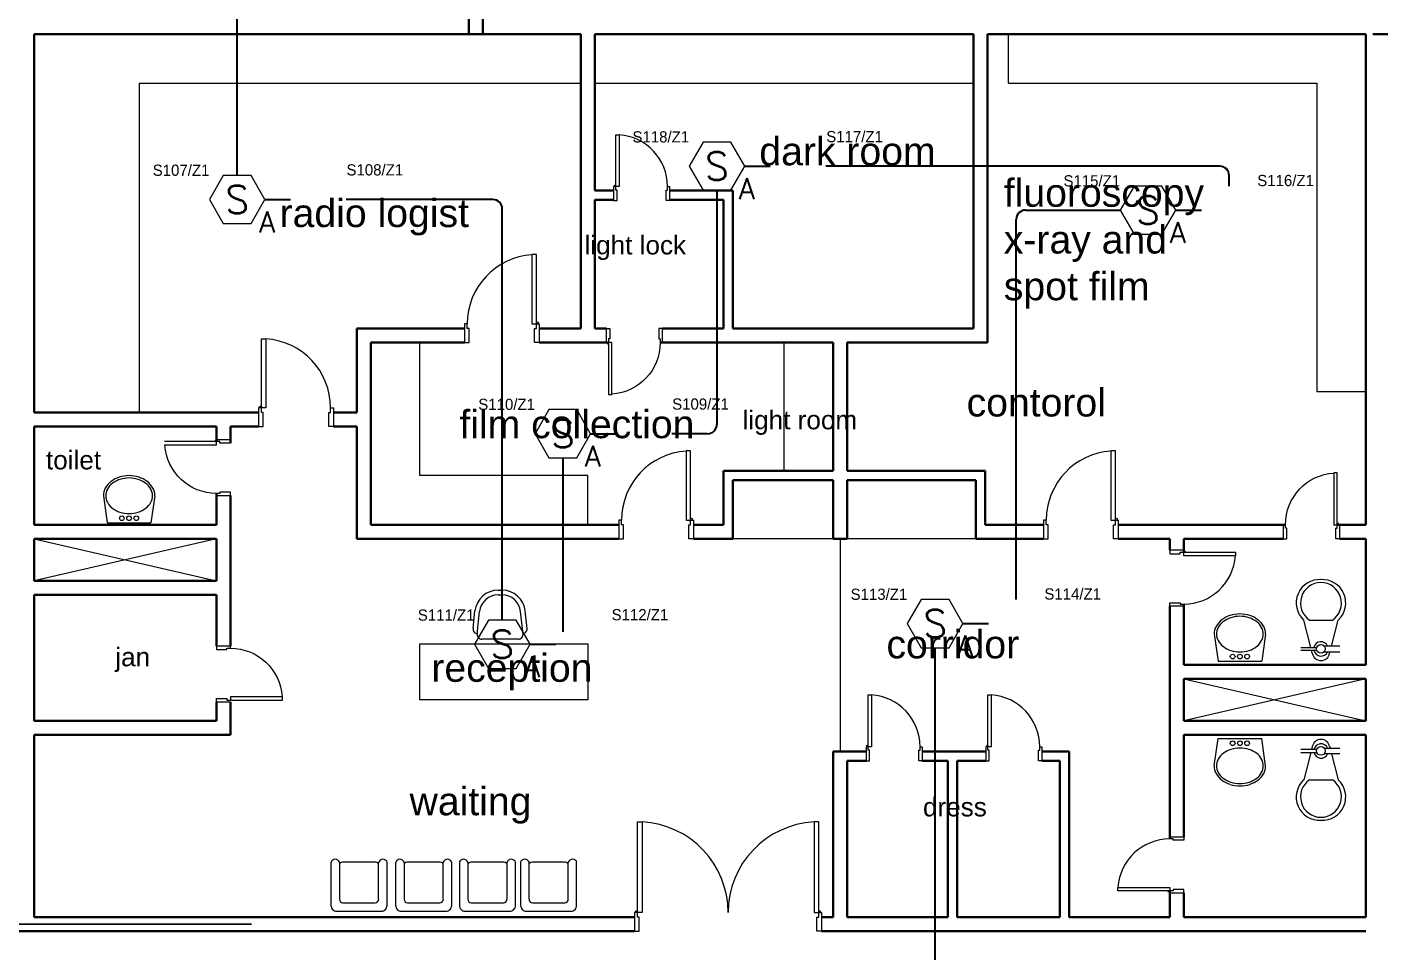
# Model space of a CAD drawing. Extents: x -59 to 582, y -1177 to 100.
# Drawn here: x 261.41 to 275.88, y -657.35 to -647.45 of the extents above; entities that cross this region are included whole.
import ezdxf
from ezdxf.enums import TextEntityAlignment as Align

# ---------------------------------------------------------------- set-up
doc = ezdxf.new("R2010")
doc.units = 0
doc.header["$LTSCALE"] = 0.15
doc.layers.get('0').update_dxf_attribs({"color": 252})
for name, color, linetype in [('0 ARCH', 252, 'Continuous'), ('0 sockets', 252, 'Continuous'), ('AUTOINCR', 7, 'Continuous'), ('d1', 252, 'Continuous'), ('FIRE_LOOP', 7, 'Continuous')]:
    doc.layers.add(name, color=color, linetype=linetype)
for name, color, linetype, lineweight in [('anal', 252, 'Continuous', 20), ('DOOR', 252, 'Continuous', 20), ('FIXT', 252, 'Continuous', 9), ('FUR', 252, 'Continuous', 9), ('T-FIRE-B', 4, 'Continuous', 0), ('T-TEXT', 2, 'Continuous', 0), ('wall', 252, 'Continuous', 30), ('WC', 252, 'Continuous', 9)]:
    doc.layers.add(name, color=color, linetype=linetype, lineweight=lineweight)
doc.styles.add('ROMAND', font='ROMAND.SHX')
doc.styles.add('ROMANS', font='ROMANS.shx', dxfattribs={"width": 0.8})

# ---------------------------------------------------------------- blocks, each defined once
blk = doc.blocks.new('WQ')
h = blk.add_hatch(color=6)
h.dxf.hatch_style = 1
h.paths.add_polyline_path([(-126.091, 5), (-126.091, -169.521), (126.091, -169.521), (126.091, 5)])
h.paths.add_polyline_path([(121.091, 0), (121.091, -164.521), (-121.091, -164.521), (-121.091, 0)], flags=16)
at = {"layer": '0 sockets', "color": 3, "style": 'ROMAND'}
blk.add_attdef('ACCESS_CONTROL', (-48.663, 7.622), '', height=7.973, dxfattribs=at)
blk = doc.blocks.new('ARCH')
at = {"layer": 'anal'}
for p, q in [((90.3, 367.2), (90.3, 367.725)), ((81, 367.2), (85.725, 367.2)), ((81, 363.675), (81, 367.2)), ((85.875, 367.2), (89.925, 367.2)), ((90.3, 367.2), (93.6, 367.2)), ((93.6, 367.2), (93.6, 363.9)), ((87.9, 363.05), (87.9, 364.425)), ((93.6, 363.9), (94.125, 363.9)), ((81.825, 362.325), (79.875, 361.875)), ((79.875, 362.325), (81.825, 361.875)), ((88.5, 362.325), (88.5, 360.05)), ((84, 361.2), (85.8, 361.2)), ((84, 360.6), (84, 361.2)), ((85.8, 361.2), (85.8, 360.6)), ((94.125, 360.825), (92.175, 360.375)), ((92.175, 360.825), (94.125, 360.375)), ((85.8, 360.6), (84, 360.6)), ((77.4, 358.2), (82.2, 358.2)), ((82.2, 358.2), (77.4, 358.2))]:
    blk.add_line(p, q, dxfattribs=at)
at = {"layer": 'DOOR'}
for p, q in [((86.097, 366.093), (86.097, 366.648)), ((86.097, 366.648), (86.133, 366.648)), ((86.133, 366.648), (86.133, 366.093)), ((86.097, 366.093), (86.074, 366.093)), ((86.074, 366.093), (86.074, 365.943)), ((86.133, 366.093), (86.097, 366.093)), ((86.097, 366.056), (86.097, 366.093)), ((86.112, 366.056), (86.097, 366.056)), ((86.112, 365.943), (86.112, 366.056)), ((86.637, 365.943), (86.637, 366.056)), ((86.637, 366.056), (86.652, 366.056)), ((86.652, 366.093), (86.674, 366.093)), ((86.652, 366.056), (86.652, 366.093)), ((86.674, 366.093), (86.674, 365.943)), ((86.074, 365.943), (86.112, 365.943)), ((86.674, 365.943), (86.637, 365.943)), ((85.997, 364.425), (85.997, 364.575)), ((85.997, 364.575), (86.034, 364.575)), ((86.034, 364.575), (86.034, 364.463)), ((86.597, 364.575), (86.559, 364.575)), ((86.559, 364.575), (86.559, 364.463)), ((86.597, 364.425), (86.597, 364.575)), ((86.019, 364.425), (85.997, 364.425)), ((86.034, 364.463), (86.019, 364.463)), ((86.019, 364.463), (86.019, 364.425)), ((86.019, 364.425), (86.019, 363.87)), ((86.055, 364.425), (86.019, 364.425)), ((86.055, 363.87), (86.055, 364.425)), ((86.559, 364.463), (86.574, 364.463)), ((86.574, 364.463), (86.574, 364.425)), ((86.574, 364.425), (86.597, 364.425)), ((86.019, 363.87), (86.055, 363.87)), ((81.825, 363.364), (81.825, 363.386)), ((81.825, 363.386), (81.975, 363.386)), ((81.975, 363.386), (81.975, 363.349)), ((81.825, 363.364), (81.27, 363.364)), ((81.27, 363.328), (81.825, 363.328)), ((81.825, 363.328), (81.825, 363.364)), ((81.862, 363.364), (81.825, 363.364)), ((81.862, 363.349), (81.862, 363.364)), ((81.975, 363.349), (81.862, 363.349)), ((93.819, 363.03), (93.783, 363.03)), ((93.783, 363.03), (93.783, 362.475)), ((93.819, 362.475), (93.819, 363.03)), ((81.825, 362.809), (81.825, 362.786)), ((81.862, 362.809), (81.825, 362.809)), ((81.975, 362.824), (81.862, 362.824)), ((81.862, 362.824), (81.862, 362.809)), ((81.975, 362.786), (81.975, 362.824)), ((81.825, 362.786), (81.975, 362.786)), ((93.264, 362.475), (93.241, 362.475)), ((93.241, 362.475), (93.241, 362.325)), ((93.264, 362.437), (93.264, 362.475)), ((93.279, 362.437), (93.264, 362.437)), ((93.279, 362.325), (93.279, 362.437)), ((93.783, 362.475), (93.819, 362.475)), ((93.804, 362.325), (93.804, 362.437)), ((93.804, 362.437), (93.819, 362.437)), ((93.819, 362.475), (93.841, 362.475)), ((93.819, 362.437), (93.819, 362.475)), ((93.841, 362.475), (93.841, 362.325)), ((93.241, 362.325), (93.279, 362.325)), ((93.841, 362.325), (93.804, 362.325)), ((92.175, 362.202), (92.025, 362.202)), ((92.025, 362.202), (92.025, 362.165)), ((92.025, 362.165), (92.137, 362.165)), ((92.137, 362.165), (92.137, 362.18)), ((92.137, 362.18), (92.175, 362.18)), ((92.175, 362.18), (92.175, 362.202)), ((92.175, 362.18), (92.73, 362.18)), ((92.175, 362.143), (92.175, 362.18)), ((92.73, 362.143), (92.175, 362.143)), ((92.73, 362.18), (92.73, 362.143)), ((92.025, 361.602), (92.025, 361.64)), ((92.025, 361.64), (92.137, 361.64)), ((92.175, 361.602), (92.025, 361.602)), ((92.137, 361.64), (92.137, 361.625)), ((92.137, 361.625), (92.175, 361.625)), ((92.175, 361.625), (92.175, 361.602)), ((81.975, 361.176), (81.825, 361.176)), ((81.825, 361.176), (81.825, 361.139)), ((81.825, 361.139), (81.937, 361.139)), ((81.937, 361.139), (81.937, 361.154)), ((81.937, 361.154), (81.975, 361.154)), ((81.975, 361.154), (81.975, 361.176)), ((82.53, 360.635), (81.975, 360.635)), ((81.975, 360.635), (81.975, 360.599)), ((82.53, 360.599), (82.53, 360.635)), ((88.799, 360.655), (88.835, 360.655)), ((88.799, 360.1), (88.799, 360.655)), ((88.835, 360.655), (88.835, 360.1)), ((90.08, 360.655), (90.116, 360.655)), ((90.08, 360.1), (90.08, 360.655)), ((90.116, 360.655), (90.116, 360.1)), ((81.825, 360.576), (81.825, 360.614)), ((81.825, 360.614), (81.937, 360.614)), ((81.975, 360.576), (81.825, 360.576)), ((81.937, 360.614), (81.937, 360.599)), ((81.937, 360.599), (81.975, 360.599)), ((81.975, 360.599), (82.53, 360.599)), ((81.975, 360.599), (81.975, 360.591)), ((88.776, 360.1), (88.776, 359.95)), ((88.799, 360.1), (88.776, 360.1)), ((88.799, 360.062), (88.799, 360.1)), ((88.835, 360.1), (88.799, 360.1)), ((88.814, 360.062), (88.799, 360.062)), ((88.814, 359.95), (88.814, 360.062)), ((89.339, 360.062), (89.354, 360.062)), ((89.339, 359.95), (89.339, 360.062)), ((89.354, 360.062), (89.354, 360.1)), ((89.354, 360.1), (89.376, 360.1)), ((89.376, 360.1), (89.376, 359.95)), ((90.057, 360.1), (90.057, 359.95)), ((90.08, 360.1), (90.057, 360.1)), ((90.08, 360.062), (90.08, 360.1)), ((90.116, 360.1), (90.08, 360.1)), ((90.095, 360.062), (90.08, 360.062)), ((90.095, 359.95), (90.095, 360.062)), ((90.62, 360.062), (90.635, 360.062)), ((90.62, 359.95), (90.62, 360.062)), ((90.635, 360.062), (90.635, 360.1)), ((90.635, 360.1), (90.657, 360.1)), ((90.657, 360.1), (90.657, 359.95)), ((88.776, 359.95), (88.814, 359.95)), ((89.376, 359.95), (89.339, 359.95)), ((90.057, 359.95), (90.095, 359.95)), ((90.657, 359.95), (90.62, 359.95)), ((92.025, 359.135), (92.175, 359.135)), ((92.025, 359.113), (92.025, 359.135)), ((92.062, 359.113), (92.025, 359.113)), ((92.062, 359.098), (92.062, 359.113)), ((92.175, 359.098), (92.062, 359.098)), ((92.175, 359.135), (92.175, 359.098)), ((91.47, 358.594), (92.025, 358.594)), ((91.47, 358.558), (91.47, 358.594)), ((92.025, 358.558), (91.47, 358.558)), ((92.025, 358.594), (92.025, 358.558)), ((92.062, 358.558), (92.025, 358.558)), ((92.025, 358.558), (92.025, 358.535)), ((92.025, 358.535), (92.175, 358.535)), ((92.062, 358.573), (92.062, 358.558)), ((92.175, 358.573), (92.062, 358.573)), ((92.175, 358.535), (92.175, 358.573))]:
    blk.add_line(p, q, dxfattribs=at)
for points in [[(85.249, 364.625), (85.249, 365.365), (85.201, 365.365), (85.201, 364.625)], [(84.509, 364.625), (84.479, 364.625), (84.479, 364.425), (84.529, 364.425), (84.529, 364.575), (84.509, 364.575)], [(85.249, 364.625), (85.279, 364.625), (85.279, 364.425), (85.229, 364.425), (85.229, 364.575), (85.249, 364.575)], [(82.306, 363.725), (82.306, 364.465), (82.354, 364.465), (82.354, 363.725)], [(82.306, 363.725), (82.276, 363.725), (82.276, 363.525), (82.326, 363.525), (82.326, 363.675), (82.306, 363.675)], [(83.046, 363.725), (83.076, 363.725), (83.076, 363.525), (83.026, 363.525), (83.026, 363.675), (83.046, 363.675)], [(86.899, 362.525), (86.899, 363.265), (86.851, 363.265), (86.851, 362.525)], [(91.445, 362.525), (91.445, 363.265), (91.397, 363.265), (91.397, 362.525)], [(86.159, 362.525), (86.129, 362.525), (86.129, 362.325), (86.179, 362.325), (86.179, 362.475), (86.159, 362.475)], [(86.899, 362.525), (86.929, 362.525), (86.929, 362.325), (86.879, 362.325), (86.879, 362.475), (86.899, 362.475)], [(90.705, 362.525), (90.675, 362.525), (90.675, 362.325), (90.725, 362.325), (90.725, 362.475), (90.705, 362.475)], [(91.445, 362.525), (91.475, 362.525), (91.475, 362.325), (91.425, 362.325), (91.425, 362.475), (91.445, 362.475)], [(86.329, 358.325), (86.329, 359.295), (86.379, 359.295), (86.379, 358.325)], [(88.269, 358.325), (88.269, 359.295), (88.219, 359.295), (88.219, 358.325)], [(86.329, 358.325), (86.299, 358.325), (86.299, 358.125), (86.349, 358.125), (86.349, 358.275), (86.329, 358.275)], [(88.269, 358.325), (88.299, 358.325), (88.299, 358.125), (88.249, 358.125), (88.249, 358.275), (88.269, 358.275)]]:
    blk.add_lwpolyline(points, close=True, dxfattribs=at)
for centre in [(85.259, 364.635), (82.296, 363.735), (86.909, 362.535), (91.455, 362.535), (86.319, 358.335), (88.279, 358.335)]:
    blk.add_circle(centre, 0.01, dxfattribs=at)
for centre, radius, start, end in [((85.249, 364.625), 0.74, 93.7231, 180), ((82.306, 363.725), 0.74, 0, 86.2769), ((86.899, 362.525), 0.74, 93.7231, 180), ((91.445, 362.525), 0.74, 93.7231, 180), ((86.329, 358.325), 0.971, 0, 87.0492), ((88.271, 358.325), 0.971, 92.9508, 180)]:
    blk.add_arc(centre, radius, start, end, dxfattribs=at)
for centre, major_axis, start_param, end_param in [((86.097, 366.093), (0.392, 0.392), 5.497787, 7.003603), ((86.089, 366.101), (0.0053, 0.0053), 5.497787, 11.780972), ((92.182, 362.187), (0.0053, 0.0053), 3.926991, 10.210176), ((92.175, 362.18), (-0.392, 0.392), 2.356194, 3.86201), ((88.799, 360.1), (-0.392, 0.392), 3.926991, 5.432806), ((90.08, 360.1), (-0.392, 0.392), 3.926991, 5.432806), ((88.791, 360.107), (0.0053, 0.0053), 5.497787, 11.780972), ((90.072, 360.107), (0.0053, 0.0053), 5.497787, 11.780972), ((92.025, 358.558), (-0.392, 0.392), -0.785398, 0.720417), ((92.017, 358.55), (0.0053, 0.0053), 0.785398, 7.068583)]:
    blk.add_ellipse(centre, major_axis=major_axis, ratio=1, start_param=start_param, end_param=end_param, dxfattribs=at)
at = {"layer": 'DOOR', "extrusion": (0, 0, -1)}
for centre, major_axis, start_param, end_param in [((86.012, 364.418), (-0.0053, 0.0053), 2.356194490190417, 8.639379797370003), ((86.019, 364.425), (-0.392, 0.392), 2.356194, 3.86201), ((81.825, 363.364), (0.392, 0.392), 2.356194, 3.86201), ((81.817, 363.371), (-0.0053, 0.0053), 3.926991, 10.210176), ((93.819, 362.475), (-0.392, 0.392), 5.497787, 7.003603), ((93.826, 362.482), (-0.0053, 0.0053), 5.497787, 11.780972), ((81.975, 360.599), (0.392, 0.392), -0.785398, 0.720417), ((81.982, 360.591), (-0.0053, 0.0053), 5.497787, 7.068583)]:
    blk.add_ellipse(centre, major_axis=major_axis, ratio=1, start_param=start_param, end_param=end_param, dxfattribs=at)
at = {"layer": 'FIXT'}
for p, q in [((84, 363), (84, 364.425)), ((85.8, 363), (84, 363)), ((85.8, 362.475), (85.8, 363)), ((80.614, 362.785), (80.655, 362.494)), ((81.164, 362.785), (81.123, 362.494)), ((80.655, 362.494), (81.123, 362.494)), ((89.95, 362.325), (87.35, 362.325)), ((92.502, 361.305), (92.543, 361.014)), ((93.052, 361.305), (93.011, 361.014)), ((92.543, 361.014), (93.011, 361.014)), ((92.502, 359.895), (92.543, 360.186)), ((92.543, 360.186), (93.011, 360.186)), ((93.052, 359.895), (93.011, 360.186))]:
    blk.add_line(p, q, dxfattribs=at)
for centre in [(80.812, 362.544), (80.889, 362.544), (80.967, 362.544), (92.699, 361.064), (92.777, 361.064), (92.854, 361.064), (92.699, 360.136), (92.777, 360.136), (92.854, 360.136)]:
    blk.add_circle(centre, 0.025, dxfattribs=at)
for centre, radius, start, end in [((80.868, 362.714), 0.282, 107.4592, 127.2098), ((80.868, 362.714), 0.257, 107.4592, 127.2098), ((80.889, 362.647), 0.353, 90, 107.4592), ((80.889, 362.647), 0.328, 90, 107.4592), ((80.889, 362.647), 0.353, 72.5408, 90), ((80.889, 362.647), 0.328, 72.5408, 90), ((80.911, 362.714), 0.257, 52.7902, 72.5408), ((80.911, 362.714), 0.282, 52.7902, 72.5408), ((80.785, 362.785), 0.171, 151.387, 180), ((80.835, 362.758), 0.228, 127.2098, 151.387), ((80.785, 362.785), 0.146, 151.387, 180), ((80.835, 362.758), 0.203, 127.2098, 151.387), ((80.943, 362.758), 0.203, 28.613, 52.7902), ((80.943, 362.758), 0.228, 28.613, 52.7902), ((80.994, 362.785), 0.146, 0, 28.613), ((80.994, 362.785), 0.171, 0, 28.613), ((80.785, 362.785), 0.146, 180, 208.613), ((80.835, 362.812), 0.203, 208.613, 232.7902), ((80.943, 362.812), 0.203, 307.2098, 331.387), ((80.994, 362.785), 0.146, 331.387, 360), ((80.868, 362.855), 0.257, 232.7902, 252.5408), ((80.889, 362.923), 0.328, 252.5408, 270), ((80.889, 362.923), 0.328, 270, 287.4592), ((80.911, 362.855), 0.257, 287.4592, 307.2098), ((92.755, 361.234), 0.282, 107.4592, 127.2098), ((92.777, 361.167), 0.353, 90, 107.4592), ((92.777, 361.167), 0.353, 72.5408, 90), ((92.798, 361.234), 0.282, 52.7902, 72.5408), ((92.672, 361.305), 0.171, 151.387, 180), ((92.723, 361.278), 0.228, 127.2098, 151.387), ((92.672, 361.305), 0.146, 151.387, 180), ((92.723, 361.278), 0.203, 127.2098, 151.387), ((92.755, 361.234), 0.257, 107.4592, 127.2098), ((92.777, 361.167), 0.328, 90, 107.4592), ((92.777, 361.167), 0.328, 72.5408, 90), ((92.798, 361.234), 0.257, 52.7902, 72.5408), ((92.831, 361.278), 0.203, 28.613, 52.7902), ((92.831, 361.278), 0.228, 28.613, 52.7902), ((92.881, 361.305), 0.146, 0, 28.613), ((92.881, 361.305), 0.171, 0, 28.613), ((92.672, 361.305), 0.146, 180, 208.613), ((92.723, 361.332), 0.203, 208.613, 232.7902), ((92.831, 361.332), 0.203, 307.2098, 331.387), ((92.881, 361.305), 0.146, 331.387, 360), ((92.755, 361.375), 0.257, 232.7902, 252.5408), ((92.777, 361.443), 0.328, 252.5408, 270), ((92.777, 361.443), 0.328, 270, 287.4592), ((92.798, 361.375), 0.257, 287.4592, 307.2098), ((92.755, 359.825), 0.257, 107.4592, 127.2098), ((92.777, 359.757), 0.328, 90, 107.4592), ((92.777, 359.757), 0.328, 72.5408, 90), ((92.798, 359.825), 0.257, 52.7902, 72.5408), ((92.672, 359.895), 0.146, 151.387, 180), ((92.723, 359.868), 0.203, 127.2098, 151.387), ((92.831, 359.868), 0.203, 28.613, 52.7902), ((92.881, 359.895), 0.146, 0, 28.613), ((92.672, 359.895), 0.171, 180, 208.613), ((92.723, 359.922), 0.228, 208.613, 232.7902), ((92.672, 359.895), 0.146, 180, 208.613), ((92.723, 359.922), 0.203, 208.613, 232.7902), ((92.755, 359.966), 0.257, 232.7902, 252.5408), ((92.798, 359.966), 0.257, 287.4592, 307.2098), ((92.831, 359.922), 0.203, 307.2098, 331.387), ((92.831, 359.922), 0.228, 307.2098, 331.387), ((92.881, 359.895), 0.146, 331.387, 360), ((92.881, 359.895), 0.171, 331.387, 360), ((92.755, 359.966), 0.282, 232.7902, 252.5408), ((92.777, 360.033), 0.353, 252.5408, 270), ((92.777, 360.033), 0.328, 252.5408, 270), ((92.777, 360.033), 0.328, 270, 287.4592), ((92.777, 360.033), 0.353, 270, 287.4592), ((92.798, 359.966), 0.282, 287.4592, 307.2098)]:
    blk.add_arc(centre, radius, start, end, dxfattribs=at)
at = {"layer": 'FUR'}
for p, q in [((84.839, 361.775), (84.88, 361.775)), ((84.839, 361.725), (84.88, 361.725)), ((84.57, 361.365), (84.59, 361.552)), ((84.614, 361.304), (84.64, 361.546)), ((85.105, 361.304), (85.078, 361.546)), ((85.148, 361.365), (85.128, 361.552)), ((85.055, 361.25), (84.664, 361.25)), ((83.05, 358.865), (83.05, 358.4)), ((83.14, 358.863), (83.14, 358.467)), ((83.515, 358.865), (83.185, 358.865)), ((83.56, 358.467), (83.56, 358.863)), ((83.65, 358.4), (83.65, 358.865)), ((83.742, 358.865), (83.742, 358.4)), ((83.832, 358.863), (83.832, 358.467)), ((84.207, 358.865), (83.877, 358.865)), ((84.252, 358.467), (84.252, 358.863)), ((84.342, 358.4), (84.342, 358.865)), ((84.424, 358.865), (84.424, 358.4)), ((84.514, 358.863), (84.514, 358.467)), ((84.889, 358.865), (84.559, 358.865)), ((84.934, 358.467), (84.934, 358.863)), ((85.024, 358.4), (85.024, 358.865)), ((85.079, 358.865), (85.079, 358.4)), ((85.169, 358.863), (85.169, 358.467)), ((85.544, 358.865), (85.214, 358.865)), ((85.589, 358.467), (85.589, 358.863)), ((85.679, 358.4), (85.679, 358.865)), ((83.11, 358.34), (83.59, 358.34)), ((83.178, 358.43), (83.523, 358.43)), ((83.802, 358.34), (84.282, 358.34)), ((83.87, 358.43), (84.215, 358.43)), ((84.484, 358.34), (84.964, 358.34)), ((84.551, 358.43), (84.896, 358.43)), ((85.139, 358.34), (85.619, 358.34)), ((85.207, 358.43), (85.552, 358.43))]:
    blk.add_line(p, q, dxfattribs=at)
for centre, radius, start, end in [((84.839, 361.525), 0.25, 90, 173.857), ((84.839, 361.525), 0.2, 90, 173.857), ((84.88, 361.525), 0.25, 6.143, 90), ((84.88, 361.525), 0.2, 6.143, 90), ((84.62, 361.36), 0.05, 173.857, 270), ((85.099, 361.36), 0.05, 270, 6.143), ((84.664, 361.3), 0.05, 175.0303, 270), ((85.055, 361.3), 0.05, 270, 4.9697)]:
    blk.add_arc(centre, radius, start, end, dxfattribs=at)
for centre, major_axis, start_param, end_param in [((83.095, 358.847), (-0.0339, 0.0339), 4.256093, 6.69338), ((83.606, 358.847), (0.0339, 0.0339), 5.87299, 8.310278), ((83.787, 358.847), (-0.0339, 0.0339), 4.256093, 6.69338), ((84.297, 358.847), (0.0339, 0.0339), 5.87299, 8.310278), ((84.468, 358.847), (-0.0339, 0.0339), 4.256093, 6.69338), ((84.979, 358.847), (0.0339, 0.0339), 5.87299, 8.310278), ((85.124, 358.847), (-0.0339, 0.0339), 4.256093, 6.69338), ((85.635, 358.847), (0.0339, 0.0339), 5.87299, 8.310278), ((83.185, 358.805), (-0.0424, 0.0424), -0.785398, 0.062664), ((83.515, 358.805), (0.0424, 0.0424), 6.220521, 7.068583), ((83.877, 358.805), (-0.0424, 0.0424), -0.785398, 0.062664), ((84.207, 358.805), (0.0424, 0.0424), 6.220521, 7.068583), ((84.559, 358.805), (-0.0424, 0.0424), -0.785398, 0.062664), ((84.889, 358.805), (0.0424, 0.0424), 6.220521, 7.068583), ((85.214, 358.805), (-0.0424, 0.0424), -0.785398, 0.062664), ((85.544, 358.805), (0.0424, 0.0424), 6.220521, 7.068583), ((83.178, 358.467), (0.0265, 0.0265), 2.356194, 3.926991), ((83.523, 358.467), (-0.0265, 0.0265), 2.356194, 3.926991), ((83.87, 358.467), (0.0265, 0.0265), 2.356194, 3.926991), ((84.215, 358.467), (-0.0265, 0.0265), 2.356194, 3.926991), ((84.551, 358.467), (0.0265, 0.0265), 2.356194, 3.926991), ((84.896, 358.467), (-0.0265, 0.0265), 2.356194, 3.926991), ((85.207, 358.467), (0.0265, 0.0265), 2.356194, 3.926991), ((85.552, 358.467), (-0.0265, 0.0265), 2.356194, 3.926991), ((83.11, 358.4), (0.0424, 0.0424), 2.356194, 3.926991), ((83.59, 358.4), (-0.0424, 0.0424), 2.356194, 3.926991), ((83.802, 358.4), (0.0424, 0.0424), 2.356194, 3.926991), ((84.282, 358.4), (-0.0424, 0.0424), 2.356194, 3.926991), ((84.484, 358.4), (0.0424, 0.0424), 2.356194, 3.926991), ((84.964, 358.4), (-0.0424, 0.0424), 2.356194, 3.926991), ((85.139, 358.4), (0.0424, 0.0424), 2.356194, 3.926991), ((85.619, 358.4), (-0.0424, 0.0424), 2.356194, 3.926991)]:
    blk.add_ellipse(centre, major_axis=major_axis, ratio=1, start_param=start_param, end_param=end_param, dxfattribs=at)
at = {"layer": 'wall'}
for p, q in [((84.525, 367.725), (84.525, 374.925)), ((84.675, 372.525), (84.675, 367.725)), ((80.925, 367.725), (79.875, 367.725)), ((79.875, 367.725), (85.725, 367.725)), ((79.875, 367.725), (79.875, 363.675)), ((84.675, 367.725), (80.925, 367.725)), ((85.725, 367.725), (84.525, 367.725)), ((85.725, 367.725), (84.675, 367.725)), ((85.725, 367.725), (84.675, 367.725)), ((85.725, 367.725), (85.725, 364.575)), ((89.475, 367.725), (85.875, 367.725)), ((89.925, 367.725), (85.875, 367.725)), ((85.875, 367.725), (89.925, 367.725)), ((85.875, 367.725), (85.875, 366.05)), ((89.925, 367.725), (85.875, 367.725)), ((89.925, 367.725), (89.925, 364.575)), ((91.875, 367.725), (90.075, 367.725)), ((94.125, 367.725), (90.075, 367.725)), ((90.075, 367.725), (94.125, 367.725)), ((90.075, 367.725), (90.075, 364.425)), ((90.075, 367.725), (91.725, 367.725)), ((94.125, 367.725), (94.125, 362.475)), ((94.125, 367.725), (94.125, 362.475)), ((94.125, 362.475), (94.125, 367.725)), ((94.125, 366.031), (94.125, 367.725)), ((94.125, 362.475), (94.125, 367.725)), ((94.2, 367.725), (99.525, 367.725)), ((86.074, 366.05), (85.875, 366.05)), ((87.35, 366.05), (86.674, 366.05)), ((87.35, 364.575), (87.35, 366.05)), ((94.125, 366), (94.125, 362.475)), ((86.074, 365.95), (85.875, 365.95)), ((85.875, 365.95), (85.875, 364.575)), ((87.25, 365.95), (86.674, 365.95)), ((87.25, 364.575), (87.25, 365.95)), ((83.325, 364.575), (83.325, 363.675)), ((84.479, 364.575), (83.325, 364.575)), ((85.725, 364.575), (85.279, 364.575)), ((85.997, 364.575), (85.875, 364.575)), ((87.25, 364.575), (86.597, 364.575)), ((89.925, 364.575), (87.35, 364.575)), ((83.475, 364.425), (83.475, 362.475)), ((84.479, 364.425), (83.475, 364.425)), ((85.8, 364.425), (85.279, 364.425)), ((86.01, 364.425), (85.8, 364.425)), ((88.425, 364.425), (86.574, 364.425)), ((88.425, 364.425), (88.425, 363.05)), ((88.575, 364.425), (88.575, 363.05)), ((90.075, 364.425), (88.575, 364.425)), ((82.276, 363.675), (79.875, 363.675)), ((83.325, 363.675), (83.076, 363.675)), ((79.875, 363.525), (79.875, 363.375)), ((81.825, 363.525), (79.875, 363.525)), ((81.825, 363.525), (81.825, 363.371)), ((81.975, 363.525), (81.975, 363.349)), ((82.276, 363.525), (81.975, 363.525)), ((83.325, 363.525), (83.076, 363.525)), ((83.325, 363.525), (83.325, 362.325)), ((94.125, 362.475), (94.125, 363.6)), ((79.875, 363.375), (79.875, 362.475)), ((88.425, 363.05), (87.25, 363.05)), ((87.25, 363.05), (87.25, 362.475)), ((88.425, 362.95), (87.35, 362.95)), ((87.35, 362.95), (87.35, 362.325)), ((88.425, 362.95), (88.425, 362.325)), ((88.575, 363.05), (90.05, 363.05)), ((88.575, 362.95), (88.575, 362.325)), ((88.575, 362.95), (89.95, 362.95)), ((89.95, 362.95), (89.95, 362.325)), ((90.05, 363.05), (90.05, 362.475)), ((81.825, 362.809), (81.825, 362.475)), ((81.975, 362.786), (81.975, 361.176)), ((79.875, 362.475), (81.825, 362.475)), ((83.475, 362.475), (86.129, 362.475)), ((86.929, 362.475), (87.25, 362.475)), ((90.675, 362.475), (90.05, 362.475)), ((93.263, 362.475), (91.475, 362.475)), ((94.125, 362.475), (93.825, 362.475)), ((79.875, 362.325), (79.875, 361.875)), ((79.875, 362.325), (81.825, 362.325)), ((81.825, 362.325), (81.825, 361.875)), ((83.325, 362.325), (86.129, 362.325)), ((86.929, 362.325), (87.35, 362.325)), ((88.575, 362.325), (88.425, 362.325)), ((90.675, 362.325), (89.95, 362.325)), ((92.025, 362.325), (91.475, 362.325)), ((92.025, 362.325), (92.025, 362.202)), ((92.175, 362.325), (92.175, 362.187)), ((93.241, 362.325), (92.175, 362.325)), ((94.125, 362.325), (93.841, 362.325)), ((94.125, 362.325), (94.125, 361.875)), ((94.125, 360.975), (94.125, 362.325)), ((94.125, 362.325), (94.125, 360.975)), ((94.125, 360.975), (94.125, 362.325)), ((94.125, 360.975), (94.125, 362.325)), ((79.875, 361.875), (81.825, 361.875)), ((79.875, 360.375), (79.875, 361.725)), ((79.875, 361.725), (81.825, 361.725)), ((81.825, 361.725), (81.825, 361.176)), ((92.025, 361.602), (92.025, 359.113)), ((92.175, 361.625), (92.175, 360.975)), ((94.125, 360.975), (92.175, 360.975)), ((92.175, 360.825), (92.175, 360.375)), ((94.125, 360.825), (92.175, 360.825)), ((94.125, 360.825), (94.125, 360.375)), ((94.125, 360.375), (94.125, 360.825)), ((94.125, 360.375), (94.125, 360.825)), ((81.825, 360.576), (81.825, 360.375)), ((81.975, 360.576), (81.975, 360.225)), ((81.825, 360.375), (79.875, 360.375)), ((94.125, 360.375), (92.175, 360.375)), ((79.875, 360.225), (79.875, 358.275)), ((81.975, 360.225), (79.875, 360.225)), ((94.125, 360.225), (92.175, 360.225)), ((92.175, 360.225), (92.175, 359.135)), ((94.125, 358.275), (94.125, 360.225)), ((94.125, 358.275), (94.125, 360.225)), ((94.125, 360.225), (94.125, 358.275)), ((94.125, 360.225), (94.125, 358.275)), ((88.777, 360.05), (88.425, 360.05)), ((88.425, 360.05), (88.425, 358.275)), ((88.575, 359.95), (88.575, 358.275)), ((88.575, 359.95), (88.776, 359.95)), ((90.057, 360.05), (89.376, 360.05)), ((89.65, 359.95), (89.376, 359.95)), ((89.65, 358.275), (89.65, 359.95)), ((89.75, 358.275), (89.75, 359.95)), ((89.75, 359.95), (90.057, 359.95)), ((90.95, 360.05), (90.657, 360.05)), ((90.85, 359.95), (90.657, 359.95)), ((90.85, 358.275), (90.85, 359.95)), ((90.95, 358.275), (90.95, 360.05)), ((94.125, 358.275), (94.125, 359.925)), ((92.025, 358.55), (92.025, 358.275)), ((92.175, 358.275), (92.175, 358.535)), ((80.4, 358.275), (79.875, 358.275)), ((80.4, 358.275), (86.299, 358.275)), ((84.675, 358.275), (86.299, 358.275)), ((88.425, 358.275), (88.299, 358.275)), ((88.299, 358.275), (88.425, 358.275)), ((88.575, 358.275), (89.65, 358.275)), ((88.575, 358.275), (89.65, 358.275)), ((89.75, 358.275), (90.85, 358.275)), ((89.75, 358.275), (90.85, 358.275)), ((90.95, 358.275), (92.025, 358.275)), ((90.95, 358.275), (92.025, 358.275)), ((92.175, 358.275), (94.125, 358.275)), ((92.175, 358.275), (94.125, 358.275)), ((80.4, 358.125), (73.899, 358.125)), ((80.325, 358.125), (86.299, 358.125)), ((84.525, 358.125), (86.299, 358.125)), ((88.299, 358.125), (94.125, 358.125)), ((88.299, 358.125), (89.325, 358.125)), ((89.475, 358.125), (94.125, 358.125))]:
    blk.add_line(p, q, dxfattribs=at)
at = {"layer": 'WC'}
for p, q in [((93.535, 361.162), (93.459, 361.455)), ((93.52, 361.455), (93.768, 361.455)), ((93.757, 361.177), (93.829, 361.455)), ((93.428, 361.161), (93.601, 361.161)), ((93.601, 361.13), (93.428, 361.13)), ((93.551, 361.099), (93.543, 361.131)), ((93.678, 361.115), (93.845, 361.115)), ((93.845, 361.177), (93.679, 361.177)), ((93.737, 361.099), (93.741, 361.115)), ((93.601, 360.07), (93.428, 360.07)), ((93.551, 360.101), (93.543, 360.069)), ((93.678, 360.085), (93.845, 360.085)), ((93.737, 360.101), (93.741, 360.085)), ((93.428, 360.039), (93.601, 360.039)), ((93.535, 360.038), (93.459, 359.745)), ((93.845, 360.023), (93.679, 360.023)), ((93.757, 360.023), (93.829, 359.745)), ((93.52, 359.745), (93.768, 359.745))]:
    blk.add_line(p, q, dxfattribs=at)
for centre in [(93.644, 361.146), (93.644, 360.054)]:
    blk.add_circle(centre, 0.0463, dxfattribs=at)
for centre, radius, start, end in [((93.629, 361.638), 0.25, 86.62, 226.9828), ((93.645, 361.636), 0.22, 90.3, 235.4946), ((93.659, 361.638), 0.25, 313.0172, 93.38), ((93.643, 361.636), 0.22, 304.5054, 89.7), ((93.644, 361.146), 0.0772, 23.4137, 168.1237), ((93.644, 361.116), 0.0942, 190.3889, 349.6111), ((93.644, 361.146), 0.0772, 191.423, 337.1495), ((93.644, 360.084), 0.0942, 10.3889, 169.6111), ((93.644, 360.054), 0.0772, 22.8505, 168.577), ((93.644, 360.054), 0.0772, 191.8763, 336.5863), ((93.629, 359.562), 0.25, 133.0172, 273.38), ((93.645, 359.564), 0.22, 124.5054, 269.7), ((93.643, 359.564), 0.22, 270.3, 55.4946), ((93.659, 359.562), 0.25, 266.62, 46.9828)]:
    blk.add_arc(centre, radius, start, end, dxfattribs=at)
at = {"layer": 'd1', "width": 2.4256, "attachment_point": 1}
for s, insert, char_height in [('{\\fArial|b0|i0|c0|p34;dark room}', (87.634, 366.621), 0.3), ('{\\fArial|b0|i0|c0|p34;fluoroscopy x-ray and spot film}', (90.25, 366.177), 0.3), ('{\\fArial|b0|i0|c0|p34;radio logist}', (82.5, 365.96), 0.3), ('{\\fArial|b0|i0|c0|p34;light lock}', (85.763, 365.567), 0.2), ('{\\fArial|b0|i0|c0|p34;contorol}', (89.852, 363.933), 0.3), ('{\\fArial|b0|i0|c0|p34;film collection}', (84.424, 363.701), 0.3), ('{\\fArial|b0|i0|c0|p34;light room}', (87.454, 363.696), 0.2), ('{\\fArial|b0|i0|c0|p34;toilet}', (80, 363.267), 0.2), ('{\\fArial|b0|i0|c0|p34;corridor}', (88.994, 361.345), 0.3), ('{\\fArial|b0|i0|c0|p34;jan}', (80.742, 361.16), 0.2), ('{\\fArial|b0|i0|c0|p34;reception}', (84.124, 361.094), 0.3), ('{\\fArial|b0|i0|c0|p34;waiting}', (83.891, 359.666), 0.3), ('{\\fArial|b0|i0|c0|p34;dress}', (89.385, 359.554), 0.2)]:
    blk.add_mtext(s, dxfattribs=dict(at, insert=insert, char_height=char_height))
blk = doc.blocks.new('dressable smoke detectore above false ceiling')
blk.add_lwpolyline([(200, 0), (100, 173.2), (-100, 173.2), (-200, 0), (-100, -173.2), (100, -173.2)], close=True)
at = {"layer": 'T-TEXT', "style": 'ROMANS'}
blk.add_attdef('S', text='', height=200, dxfattribs=at).set_placement((0, 0, 0), align=Align.MIDDLE)
blk.add_attdef('A', text='', height=150, dxfattribs=at).set_placement((214.9, -161.3), align=Align.MIDDLE_CENTER)

msp = doc.modelspace()

# ---------------------------------------------------------------- linework, layer by layer
at = {"layer": 'FIRE_LOOP', "color": 3}
for p, q in [((263.656, -649.042), (263.656, -645.484)), ((269.088, -648.943), (269.361, -648.943)), ((274.171, -648.943), (269.956, -648.943)), ((274.271, -649.155), (274.271, -649.043)), ((263.954, -649.3), (264.227, -649.3)), ((266.393, -649.3), (264.822, -649.3)), ((268.79, -649.201), (268.79, -651.705)), ((266.493, -653.802), (266.493, -649.4)), ((272.093, -649.413), (273.105, -649.413)), ((273.7, -649.413), (273.974, -649.413)), ((271.993, -653.579), (271.993, -649.513)), ((267.438, -651.805), (267.712, -651.805)), ((268.69, -651.805), (268.307, -651.805)), ((267.141, -652.062), (267.141, -653.927)), ((271.422, -653.837), (271.696, -653.837)), ((266.791, -654.059), (267.065, -654.059)), ((271.125, -658.862), (271.125, -654.095))]:
    msp.add_line(p, q, dxfattribs=at)
for centre, start, end in [((274.171, -649.043), 360, 90), ((266.393, -649.4), 0, 90), ((272.093, -649.513), 90, 180), ((268.69, -651.705), 270, 360)]:
    msp.add_arc(centre, 0.1, start, end, dxfattribs=at)

# ---------------------------------------------------------------- block references
at = {"layer": '0 ARCH', "color": 3}
msp.add_blockref('ARCH', (181.61, -1015.254), dxfattribs=at)
at = {"layer": '0 sockets', "color": 3}
msp.add_blockref('WQ', (244.611, -582.756), dxfattribs=at)
at = {"layer": 'T-FIRE-B', "color": 2, "xscale": 0.001487761816891826, "yscale": 0.001487761816891826, "zscale": 0.001487761816891826}
for p in [(268.79, -648.943), (263.656, -649.3), (273.402, -649.413), (267.141, -651.805), (271.125, -653.837), (266.493, -654.059)]:
    msp.add_blockref('dressable smoke detectore above false ceiling', p, dxfattribs=at).add_auto_attribs({'S': 'S', 'A': 'A'})

# ---------------------------------------------------------------- texts
at = {"layer": 'AUTOINCR', "color": 2}
for s, p in [('S118/Z1', (268.493, -648.725)), ('S107/Z1', (263.359, -649.082)), ('S115/Z1', (273.105, -649.195)), ('S110/Z1', (266.843, -651.587)), ('S113/Z1', (270.827, -653.619)), ('S111/Z1', (266.196, -653.842))]:
    msp.add_text(s, height=0.12, dxfattribs=at).set_placement(p, align=Align.BOTTOM_RIGHT)
for s, p in [('S117/Z1', (269.96, -648.722)), ('S108/Z1', (264.826, -649.078)), ('S116/Z1', (274.572, -649.192)), ('S109/Z1', (268.311, -651.584)), ('S114/Z1', (272.294, -653.616)), ('S112/Z1', (267.663, -653.838))]:
    msp.add_text(s, height=0.12, dxfattribs=at).set_placement(p, align=Align.BOTTOM_LEFT)

doc.saveas('drawing.dxf')
